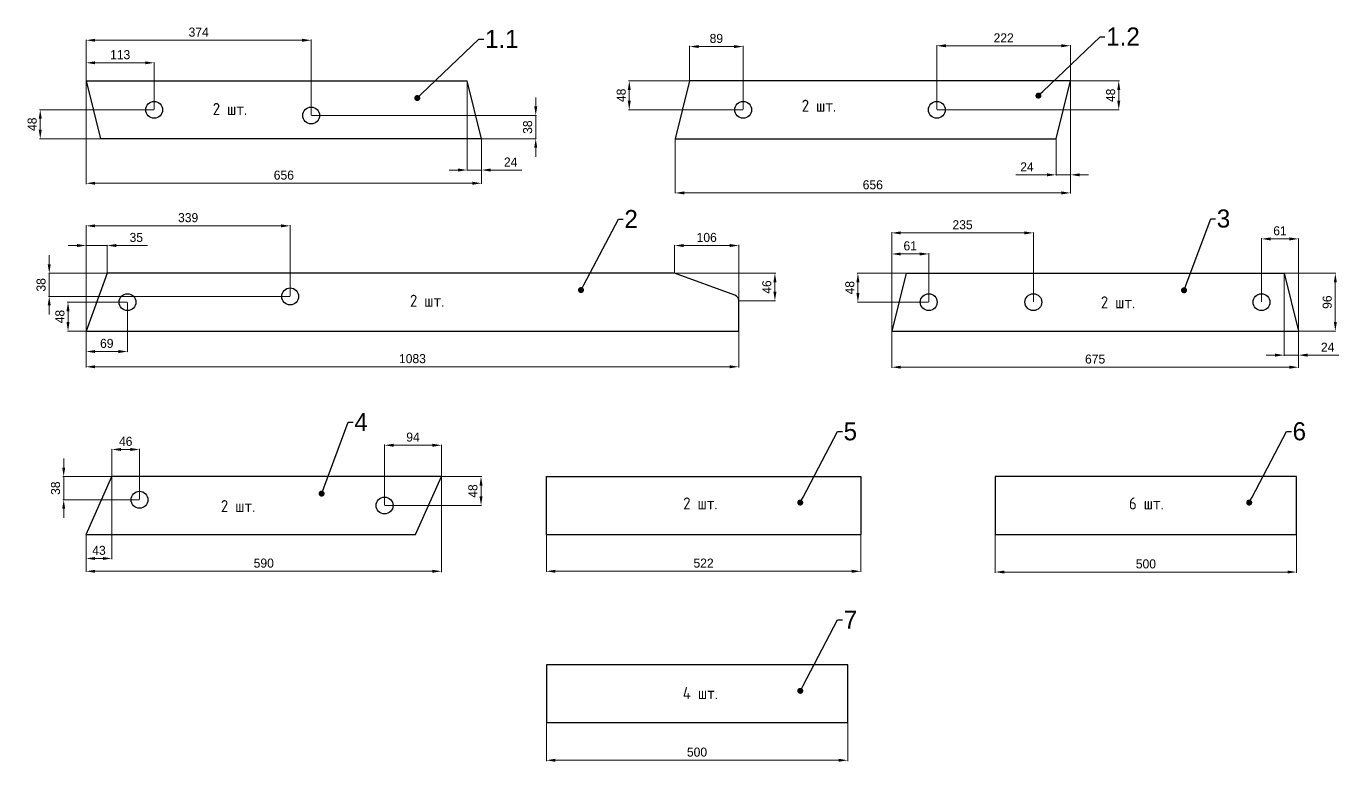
# Model space of a CAD drawing. Header units: millimetres. Extents: x 1392 to 6983, y -1265 to 1244.
# Drawn here: x 1432 to 3610, y -1265 to -43 of the extents above; entities that cross this region are included whole.
import ezdxf
from ezdxf import colors
from ezdxf.entities.mleader import LeaderData, LeaderLine
from ezdxf.math import Vec2, Vec3

# ---------------------------------------------------------------- set-up
doc = ezdxf.new("R2010")
doc.units = ezdxf.units.MM
doc.linetypes.add('Ñêðûòàÿ1', pattern=[1.190625, 0.79375, -0.396875])
doc.layers.add('annotate', color=7, linetype='Continuous')
doc.layers.add('Размер', color=7, linetype='Continuous')
doc.styles.get("Standard").update_dxf_attribs({"font": 'FreeMono.ttf'})
doc.dimstyles.new('ISO-25', dxfattribs={"dimtxt": 2.5, "dimasz": 2.5, "dimexe": 1.25, "dimexo": 0.625, "dimtad": 1, "dimtxsty": 'Standard', "dimcen": 2.5, "dimadec": 0, "dimazin": 0, "dimtfac": 1, "dimtmove": 0, "dimatfit": 3, "dimfxl": 1, "dimarcsym": 0})

# ---------------------------------------------------------------- blocks, each defined once
blk = doc.blocks.new('*D27')
at = {"layer": 'Defpoints', "color": 0}
for p in [(1531.4, -549.4), (2614.4, -549.4), (2614.4, -608.7)]:
    blk.add_point(p, dxfattribs=at)
at = {"layer": 'Размер', "color": 0, "linetype": 'Ñêðûòàÿ1', "lineweight": 5}
for p, q in [((1531.4, -550.1), (1531.4, -609.9)), ((2614.4, -550.1), (2614.4, -609.9))]:
    blk.add_line(p, q, dxfattribs=at)
at = {"layer": 'Размер', "color": 0, "lineweight": 5}
blk.add_line((1546.4, -608.7), (2599.4, -608.7), dxfattribs=at)
at = {"layer": 'Размер', "color": 0}
for points in [[(1546.4, -606.2), (1546.4, -611.2), (1531.4, -608.7)], [(2599.4, -611.2), (2599.4, -606.2), (2614.4, -608.7)]]:
    blk.add_solid(points, dxfattribs=at)
at = {"layer": 'Размер', "color": 0, "insert": (2072.9, -595.3), "char_height": 15, "attachment_point": 5}
blk.add_mtext('1083', dxfattribs=at)
blk = doc.blocks.new('*D28')
at = {"layer": 'Defpoints', "color": 0}
for p in [(1566.3, -407.4), (1566.3, -453.4), (1531.4, -549.4)]:
    blk.add_point(p, dxfattribs=at)
at = {"layer": 'Размер', "color": 0, "lineweight": 5}
for p, q in [((1516.4, -407.4), (1501.4, -407.4)), ((1531.4, -407.4), (1566.3, -407.4)), ((1581.3, -407.4), (1633.1, -407.4))]:
    blk.add_line(p, q, dxfattribs=at)
at = {"layer": 'Размер', "color": 0, "linetype": 'Ñêðûòàÿ1', "lineweight": 5}
for p, q in [((1531.4, -548.8), (1531.4, -406.2)), ((1566.3, -452.8), (1566.3, -406.2))]:
    blk.add_line(p, q, dxfattribs=at)
at = {"layer": 'Размер', "color": 0}
for points in [[(1516.4, -409.9), (1516.4, -404.9), (1531.4, -407.4)], [(1581.3, -404.9), (1581.3, -409.9), (1566.3, -407.4)]]:
    blk.add_solid(points, dxfattribs=at)
at = {"layer": 'Размер', "color": 0, "insert": (1614.7, -394), "char_height": 15, "attachment_point": 5}
blk.add_mtext('35', dxfattribs=at)
blk = doc.blocks.new('*D29')
at = {"layer": 'Defpoints', "color": 0}
for p in [(1600, -501.4), (1531.4, -549.4), (1600, -583.4)]:
    blk.add_point(p, dxfattribs=at)
at = {"layer": 'Размер', "color": 0, "linetype": 'Ñêðûòàÿ1', "lineweight": 5}
for p, q in [((1600, -502.1), (1600, -584.7)), ((1531.4, -550.1), (1531.4, -584.7))]:
    blk.add_line(p, q, dxfattribs=at)
at = {"layer": 'Размер', "color": 0, "lineweight": 5}
blk.add_line((1546.4, -583.4), (1585, -583.4), dxfattribs=at)
at = {"layer": 'Размер', "color": 0}
for points in [[(1546.4, -580.9), (1546.4, -585.9), (1531.4, -583.4)], [(1585, -585.9), (1585, -580.9), (1600, -583.4)]]:
    blk.add_solid(points, dxfattribs=at)
at = {"layer": 'Размер', "color": 0, "insert": (1565.7, -570), "char_height": 15, "attachment_point": 5}
blk.add_mtext('69', dxfattribs=at)
blk = doc.blocks.new('*D30')
at = {"layer": 'Defpoints', "color": 0}
for p in [(1600, -501.4), (1501.4, -549.4), (1531.4, -549.4)]:
    blk.add_point(p, dxfattribs=at)
at = {"layer": 'Размер', "color": 0, "linetype": 'Ñêðûòàÿ1', "lineweight": 5}
for p, q in [((1599.3, -501.4), (1500.2, -501.4)), ((1530.8, -549.4), (1500.2, -549.4))]:
    blk.add_line(p, q, dxfattribs=at)
at = {"layer": 'Размер', "color": 0, "lineweight": 5}
blk.add_line((1501.4, -516.4), (1501.4, -534.4), dxfattribs=at)
at = {"layer": 'Размер', "color": 0}
for points in [[(1503.9, -516.4), (1498.9, -516.4), (1501.4, -501.4)], [(1498.9, -534.4), (1503.9, -534.4), (1501.4, -549.4)]]:
    blk.add_solid(points, dxfattribs=at)
at = {"layer": 'Размер', "color": 0, "insert": (1488, -525.4), "char_height": 15, "attachment_point": 5, "rotation": 90}
blk.add_mtext('48', dxfattribs=at)
blk = doc.blocks.new('*D31')
at = {"layer": 'Defpoints', "color": 0}
for p in [(1531.4, -374.7), (1870, -491.9), (1531.4, -549.4)]:
    blk.add_point(p, dxfattribs=at)
at = {"layer": 'Размер', "color": 0, "linetype": 'Ñêðûòàÿ1', "lineweight": 5}
for p, q in [((1531.4, -548.8), (1531.4, -373.4)), ((1870, -491.3), (1870, -373.4))]:
    blk.add_line(p, q, dxfattribs=at)
at = {"layer": 'Размер', "color": 0, "lineweight": 5}
blk.add_line((1855, -374.7), (1546.4, -374.7), dxfattribs=at)
at = {"layer": 'Размер', "color": 0}
for points in [[(1546.4, -372.2), (1546.4, -377.2), (1531.4, -374.7)], [(1855, -377.2), (1855, -372.2), (1870, -374.7)]]:
    blk.add_solid(points, dxfattribs=at)
at = {"layer": 'Размер', "color": 0, "insert": (1700.7, -361.2), "char_height": 15, "attachment_point": 5}
blk.add_mtext('339', dxfattribs=at)
blk = doc.blocks.new('*D32')
at = {"layer": 'Defpoints', "color": 0}
for p in [(1470.2, -453.4), (1566.3, -453.4), (1870, -491.9)]:
    blk.add_point(p, dxfattribs=at)
at = {"layer": 'Размер', "color": 0, "lineweight": 5}
for p, q in [((1470.2, -438.4), (1470.2, -423.4)), ((1470.2, -491.9), (1470.2, -453.4)), ((1470.2, -506.9), (1470.2, -521.9))]:
    blk.add_line(p, q, dxfattribs=at)
at = {"layer": 'Размер', "color": 0, "linetype": 'Ñêðûòàÿ1', "lineweight": 5}
for p, q in [((1565.7, -453.4), (1468.9, -453.4)), ((1869.4, -491.9), (1468.9, -491.9))]:
    blk.add_line(p, q, dxfattribs=at)
at = {"layer": 'Размер', "color": 0}
for points in [[(1467.7, -438.4), (1472.7, -438.4), (1470.2, -453.4)], [(1472.7, -506.9), (1467.7, -506.9), (1470.2, -491.9)]]:
    blk.add_solid(points, dxfattribs=at)
at = {"layer": 'Размер', "color": 0, "insert": (1456.7, -472.7), "char_height": 15, "attachment_point": 5, "rotation": 90}
blk.add_mtext('38', dxfattribs=at)
blk = doc.blocks.new('*D33')
at = {"layer": 'Defpoints', "color": 0}
for p in [(2508, -407.4), (2508, -453.4), (2614.4, -549.4)]:
    blk.add_point(p, dxfattribs=at)
at = {"layer": 'Размер', "color": 0, "linetype": 'Ñêðûòàÿ1', "lineweight": 5}
for p, q in [((2508, -452.8), (2508, -406.2)), ((2614.4, -548.8), (2614.4, -406.2))]:
    blk.add_line(p, q, dxfattribs=at)
at = {"layer": 'Размер', "color": 0, "lineweight": 5}
blk.add_line((2599.4, -407.4), (2523, -407.4), dxfattribs=at)
at = {"layer": 'Размер', "color": 0}
for points in [[(2523, -404.9), (2523, -409.9), (2508, -407.4)], [(2599.4, -409.9), (2599.4, -404.9), (2614.4, -407.4)]]:
    blk.add_solid(points, dxfattribs=at)
at = {"layer": 'Размер', "color": 0, "insert": (2561.2, -394), "char_height": 15, "attachment_point": 5}
blk.add_mtext('106', dxfattribs=at)
blk = doc.blocks.new('*D34')
at = {"layer": 'Defpoints', "color": 0}
for p in [(2508, -453.4), (2614.4, -499.2), (2674.4, -499.2)]:
    blk.add_point(p, dxfattribs=at)
at = {"layer": 'Размер', "color": 0, "linetype": 'Ñêðûòàÿ1', "lineweight": 5}
for p, q in [((2508.6, -453.4), (2675.7, -453.4)), ((2615, -499.2), (2675.7, -499.2))]:
    blk.add_line(p, q, dxfattribs=at)
at = {"layer": 'Размер', "color": 0, "lineweight": 5}
blk.add_line((2674.4, -468.4), (2674.4, -484.2), dxfattribs=at)
at = {"layer": 'Размер', "color": 0}
for points in [[(2676.9, -468.4), (2671.9, -468.4), (2674.4, -453.4)], [(2671.9, -484.2), (2676.9, -484.2), (2674.4, -499.2)]]:
    blk.add_solid(points, dxfattribs=at)
at = {"layer": 'Размер', "color": 0, "insert": (2661, -476.3), "char_height": 15, "attachment_point": 5, "rotation": 90}
blk.add_mtext('46', dxfattribs=at)
blk = doc.blocks.new('_Dot')
at = {"color": 0, "linetype": 'ByBlock', "lineweight": -2}
blk.add_line((-0.5, 0), (-1, 0), dxfattribs=at)
at = {"color": 0, "linetype": 'ByBlock', "const_width": 0.5}
blk.add_lwpolyline([(-0.25, 0, 1), (0.25, 0, 1)], format="xyb", close=True, dxfattribs=at)
blk = doc.blocks.new('*D35')
at = {"layer": 'Defpoints', "color": 0}
for p in [(2868.2, -549.4), (3543.2, -549.4), (3543.2, -609.4)]:
    blk.add_point(p, dxfattribs=at)
at = {"layer": 'Размер', "color": 0, "linetype": 'Ñêðûòàÿ1', "lineweight": 5}
for p, q in [((2868.2, -550.1), (2868.2, -610.7)), ((3543.2, -550.1), (3543.2, -610.7))]:
    blk.add_line(p, q, dxfattribs=at)
at = {"layer": 'Размер', "color": 0, "lineweight": 5}
blk.add_line((2883.2, -609.4), (3528.2, -609.4), dxfattribs=at)
at = {"layer": 'Размер', "color": 0}
for points in [[(2883.2, -606.9), (2883.2, -611.9), (2868.2, -609.4)], [(3528.2, -611.9), (3528.2, -606.9), (3543.2, -609.4)]]:
    blk.add_solid(points, dxfattribs=at)
at = {"layer": 'Размер', "color": 0, "insert": (3205.7, -596), "char_height": 15, "attachment_point": 5}
blk.add_mtext('675', dxfattribs=at)
blk = doc.blocks.new('*D36')
at = {"layer": 'Defpoints', "color": 0}
for p in [(3519.3, -453.4), (3604.3, -453.4), (3543.2, -549.4)]:
    blk.add_point(p, dxfattribs=at)
at = {"layer": 'Размер', "color": 0, "linetype": 'Ñêðûòàÿ1', "lineweight": 5}
for p, q in [((3519.9, -453.4), (3605.6, -453.4)), ((3543.9, -549.4), (3605.6, -549.4))]:
    blk.add_line(p, q, dxfattribs=at)
at = {"layer": 'Размер', "color": 0, "lineweight": 5}
blk.add_line((3604.3, -534.4), (3604.3, -468.4), dxfattribs=at)
at = {"layer": 'Размер', "color": 0}
for points in [[(3606.8, -468.4), (3601.8, -468.4), (3604.3, -453.4)], [(3601.8, -534.4), (3606.8, -534.4), (3604.3, -549.4)]]:
    blk.add_solid(points, dxfattribs=at)
at = {"layer": 'Размер', "color": 0, "insert": (3590.9, -501.4), "char_height": 15, "attachment_point": 5, "rotation": 90}
blk.add_mtext('96', dxfattribs=at)
blk = doc.blocks.new('*D37')
at = {"layer": 'Defpoints', "color": 0}
for p in [(3519.3, -453.4), (3543.2, -549.4), (3543.2, -589.4)]:
    blk.add_point(p, dxfattribs=at)
at = {"layer": 'Размер', "color": 0, "linetype": 'Ñêðûòàÿ1', "lineweight": 5}
for p, q in [((3519.3, -454.1), (3519.3, -590.7)), ((3543.2, -550.1), (3543.2, -590.7))]:
    blk.add_line(p, q, dxfattribs=at)
at = {"layer": 'Размер', "color": 0, "lineweight": 5}
for p, q in [((3504.3, -589.4), (3489.3, -589.4)), ((3519.3, -589.4), (3543.2, -589.4)), ((3558.2, -589.4), (3610, -589.4))]:
    blk.add_line(p, q, dxfattribs=at)
at = {"layer": 'Размер', "color": 0}
for points in [[(3504.3, -591.9), (3504.3, -586.9), (3519.3, -589.4)], [(3558.2, -586.9), (3558.2, -591.9), (3543.2, -589.4)]]:
    blk.add_solid(points, dxfattribs=at)
at = {"layer": 'Размер', "color": 0, "insert": (3591.6, -576.2), "char_height": 15, "attachment_point": 5}
blk.add_mtext('24', dxfattribs=at)
blk = doc.blocks.new('*D38')
at = {"layer": 'Defpoints', "color": 0}
for p in [(3481.8, -396.4), (3481.8, -501.4), (3543.2, -549.4)]:
    blk.add_point(p, dxfattribs=at)
at = {"layer": 'Размер', "color": 0, "linetype": 'Ñêðûòàÿ1', "lineweight": 5}
for p, q in [((3481.8, -500.8), (3481.8, -395.2)), ((3543.2, -548.8), (3543.2, -395.2))]:
    blk.add_line(p, q, dxfattribs=at)
at = {"layer": 'Размер', "color": 0, "lineweight": 5}
blk.add_line((3528.2, -396.4), (3496.8, -396.4), dxfattribs=at)
at = {"layer": 'Размер', "color": 0}
for points in [[(3496.8, -393.9), (3496.8, -398.9), (3481.8, -396.4)], [(3528.2, -398.9), (3528.2, -393.9), (3543.2, -396.4)]]:
    blk.add_solid(points, dxfattribs=at)
at = {"layer": 'Размер', "color": 0, "insert": (3512.5, -383), "char_height": 15, "attachment_point": 5}
blk.add_mtext('61', dxfattribs=at)
blk = doc.blocks.new('*D39')
at = {"layer": 'Defpoints', "color": 0}
for p in [(2929.6, -421.4), (2929.6, -501.4), (2868.2, -549.4)]:
    blk.add_point(p, dxfattribs=at)
at = {"layer": 'Размер', "color": 0, "linetype": 'Ñêðûòàÿ1', "lineweight": 5}
for p, q in [((2868.2, -548.8), (2868.2, -420.2)), ((2929.6, -500.8), (2929.6, -420.2))]:
    blk.add_line(p, q, dxfattribs=at)
at = {"layer": 'Размер', "color": 0, "lineweight": 5}
blk.add_line((2883.2, -421.4), (2914.6, -421.4), dxfattribs=at)
at = {"layer": 'Размер', "color": 0}
for points in [[(2883.2, -418.9), (2883.2, -423.9), (2868.2, -421.4)], [(2914.6, -423.9), (2914.6, -418.9), (2929.6, -421.4)]]:
    blk.add_solid(points, dxfattribs=at)
at = {"layer": 'Размер', "color": 0, "insert": (2898.9, -408), "char_height": 15, "attachment_point": 5}
blk.add_mtext('61', dxfattribs=at)
blk = doc.blocks.new('*D40')
at = {"layer": 'Defpoints', "color": 0}
for p in [(3103.2, -386.4), (3103.2, -501.4), (2868.2, -549.4)]:
    blk.add_point(p, dxfattribs=at)
at = {"layer": 'Размер', "color": 0, "linetype": 'Ñêðûòàÿ1', "lineweight": 5}
for p, q in [((2868.2, -548.8), (2868.2, -385.2)), ((3103.2, -500.8), (3103.2, -385.2))]:
    blk.add_line(p, q, dxfattribs=at)
at = {"layer": 'Размер', "color": 0, "lineweight": 5}
blk.add_line((2883.2, -386.4), (3088.2, -386.4), dxfattribs=at)
at = {"layer": 'Размер', "color": 0}
for points in [[(2883.2, -383.9), (2883.2, -388.9), (2868.2, -386.4)], [(3088.2, -388.9), (3088.2, -383.9), (3103.2, -386.4)]]:
    blk.add_solid(points, dxfattribs=at)
at = {"layer": 'Размер', "color": 0, "insert": (2985.7, -373), "char_height": 15, "attachment_point": 5}
blk.add_mtext('235', dxfattribs=at)
blk = doc.blocks.new('*D41')
at = {"layer": 'Defpoints', "color": 0}
for p in [(2812.1, -453.4), (2892.1, -453.4), (2929.6, -501.4)]:
    blk.add_point(p, dxfattribs=at)
at = {"layer": 'Размер', "color": 0, "linetype": 'Ñêðûòàÿ1', "lineweight": 5}
for p, q in [((2891.5, -453.4), (2810.9, -453.4)), ((2929, -501.4), (2810.9, -501.4))]:
    blk.add_line(p, q, dxfattribs=at)
at = {"layer": 'Размер', "color": 0, "lineweight": 5}
blk.add_line((2812.1, -486.4), (2812.1, -468.4), dxfattribs=at)
at = {"layer": 'Размер', "color": 0}
for points in [[(2814.6, -468.4), (2809.6, -468.4), (2812.1, -453.4)], [(2809.6, -486.4), (2814.6, -486.4), (2812.1, -501.4)]]:
    blk.add_solid(points, dxfattribs=at)
at = {"layer": 'Размер', "color": 0, "insert": (2798.7, -477.4), "char_height": 15, "attachment_point": 5, "rotation": 90}
blk.add_mtext('48', dxfattribs=at)
blk = doc.blocks.new('*D42')
at = {"layer": 'Defpoints', "color": 0}
for p in [(1531.4, -134), (2187.5, -230), (1531.4, -304)]:
    blk.add_point(p, dxfattribs=at)
at = {"layer": 'Размер', "color": 0, "linetype": 'Ñêðûòàÿ1', "lineweight": 5}
for p, q in [((1531.4, -134.6), (1531.4, -305.3)), ((2187.5, -230.6), (2187.5, -305.3))]:
    blk.add_line(p, q, dxfattribs=at)
at = {"layer": 'Размер', "color": 0, "lineweight": 5}
blk.add_line((2172.5, -304), (1546.4, -304), dxfattribs=at)
at = {"layer": 'Размер', "color": 0}
for points in [[(1546.4, -301.5), (1546.4, -306.5), (1531.4, -304)], [(2172.5, -306.5), (2172.5, -301.5), (2187.5, -304)]]:
    blk.add_solid(points, dxfattribs=at)
at = {"layer": 'Размер', "color": 0, "insert": (1859.5, -290.6), "char_height": 15, "attachment_point": 5}
blk.add_mtext('656', dxfattribs=at)
blk = doc.blocks.new('*D43')
at = {"layer": 'Defpoints', "color": 0}
for p in [(2163.6, -134), (2187.5, -230), (2187.5, -282)]:
    blk.add_point(p, dxfattribs=at)
at = {"layer": 'Размер', "color": 0, "linetype": 'Ñêðûòàÿ1', "lineweight": 5}
for p, q in [((2163.6, -134.6), (2163.6, -283.2)), ((2187.5, -230.6), (2187.5, -283.2))]:
    blk.add_line(p, q, dxfattribs=at)
at = {"layer": 'Размер', "color": 0, "lineweight": 5}
for p, q in [((2148.6, -282), (2133.6, -282)), ((2163.6, -282), (2187.5, -282)), ((2202.5, -282), (2254.3, -282))]:
    blk.add_line(p, q, dxfattribs=at)
at = {"layer": 'Размер', "color": 0}
for points in [[(2148.6, -284.5), (2148.6, -279.5), (2163.6, -282)], [(2202.5, -279.5), (2202.5, -284.5), (2187.5, -282)]]:
    blk.add_solid(points, dxfattribs=at)
at = {"layer": 'Размер', "color": 0, "insert": (2235.9, -268.8), "char_height": 15, "attachment_point": 5}
blk.add_mtext('24', dxfattribs=at)
blk = doc.blocks.new('*D44')
at = {"layer": 'Defpoints', "color": 0}
for p in [(1531.4, -104), (1531.4, -134), (1644.4, -182)]:
    blk.add_point(p, dxfattribs=at)
at = {"layer": 'Размер', "color": 0, "linetype": 'Ñêðûòàÿ1', "lineweight": 5}
for p, q in [((1531.4, -133.4), (1531.4, -102.8)), ((1644.4, -181.4), (1644.4, -102.8))]:
    blk.add_line(p, q, dxfattribs=at)
at = {"layer": 'Размер', "color": 0, "lineweight": 5}
blk.add_line((1629.4, -104), (1546.4, -104), dxfattribs=at)
at = {"layer": 'Размер', "color": 0}
for points in [[(1546.4, -101.5), (1546.4, -106.5), (1531.4, -104)], [(1629.4, -106.5), (1629.4, -101.5), (1644.4, -104)]]:
    blk.add_solid(points, dxfattribs=at)
at = {"layer": 'Размер', "color": 0, "insert": (1587.9, -90.6), "char_height": 15, "attachment_point": 5}
blk.add_mtext('113', dxfattribs=at)
blk = doc.blocks.new('*D45')
at = {"layer": 'Defpoints', "color": 0}
for p in [(1904.9, -66.5), (1531.4, -134), (1904.9, -191.5)]:
    blk.add_point(p, dxfattribs=at)
at = {"layer": 'Размер', "color": 0, "linetype": 'Ñêðûòàÿ1', "lineweight": 5}
for p, q in [((1531.4, -133.4), (1531.4, -65.3)), ((1904.9, -190.9), (1904.9, -65.3))]:
    blk.add_line(p, q, dxfattribs=at)
at = {"layer": 'Размер', "color": 0, "lineweight": 5}
blk.add_line((1546.4, -66.5), (1889.9, -66.5), dxfattribs=at)
at = {"layer": 'Размер', "color": 0}
for points in [[(1546.4, -64), (1546.4, -69), (1531.4, -66.5)], [(1889.9, -69), (1889.9, -64), (1904.9, -66.5)]]:
    blk.add_solid(points, dxfattribs=at)
at = {"layer": 'Размер', "color": 0, "insert": (1718.2, -53.1), "char_height": 15, "attachment_point": 5}
blk.add_mtext('374', dxfattribs=at)
blk = doc.blocks.new('*D46')
at = {"layer": 'Defpoints', "color": 0}
for p in [(1904.9, -191.5), (2187.5, -230), (2277.5, -230)]:
    blk.add_point(p, dxfattribs=at)
at = {"layer": 'Размер', "color": 0, "lineweight": 5}
for p, q in [((2277.5, -176.5), (2277.5, -161.5)), ((2277.5, -191.5), (2277.5, -230)), ((2277.5, -245), (2277.5, -260))]:
    blk.add_line(p, q, dxfattribs=at)
at = {"layer": 'Размер', "color": 0, "linetype": 'Ñêðûòàÿ1', "lineweight": 5}
for p, q in [((1905.6, -191.5), (2278.8, -191.5)), ((2188.2, -230), (2278.8, -230))]:
    blk.add_line(p, q, dxfattribs=at)
at = {"layer": 'Размер', "color": 0}
for points in [[(2275, -176.5), (2280, -176.5), (2277.5, -191.5)], [(2280, -245), (2275, -245), (2277.5, -230)]]:
    blk.add_solid(points, dxfattribs=at)
at = {"layer": 'Размер', "color": 0, "insert": (2264.1, -210.8), "char_height": 15, "attachment_point": 5, "rotation": 90}
blk.add_mtext('38', dxfattribs=at)
blk = doc.blocks.new('*D47')
at = {"layer": 'Defpoints', "color": 0}
for p in [(1644.4, -182), (1455.3, -230), (1555.3, -230)]:
    blk.add_point(p, dxfattribs=at)
at = {"layer": 'Размер', "color": 0, "linetype": 'Ñêðûòàÿ1', "lineweight": 5}
for p, q in [((1643.8, -182), (1454.1, -182)), ((1554.7, -230), (1454.1, -230))]:
    blk.add_line(p, q, dxfattribs=at)
at = {"layer": 'Размер', "color": 0, "lineweight": 5}
blk.add_line((1455.3, -197), (1455.3, -215), dxfattribs=at)
at = {"layer": 'Размер', "color": 0}
for points in [[(1457.8, -197), (1452.8, -197), (1455.3, -182)], [(1452.8, -215), (1457.8, -215), (1455.3, -230)]]:
    blk.add_solid(points, dxfattribs=at)
at = {"layer": 'Размер', "color": 0, "insert": (1441.9, -206), "char_height": 15, "attachment_point": 5, "rotation": 90}
blk.add_mtext('48', dxfattribs=at)
blk = doc.blocks.new('*D52')
at = {"layer": 'Defpoints', "color": 0}
for p in [(2120.9, -791), (1531.4, -887), (2120.9, -948.3)]:
    blk.add_point(p, dxfattribs=at)
at = {"layer": 'Размер', "color": 0, "linetype": 'Ñêðûòàÿ1', "lineweight": 5}
for p, q in [((2120.9, -791.6), (2120.9, -949.5)), ((1531.4, -887.6), (1531.4, -949.5))]:
    blk.add_line(p, q, dxfattribs=at)
at = {"layer": 'Размер', "color": 0, "lineweight": 5}
blk.add_line((1546.4, -948.3), (2105.9, -948.3), dxfattribs=at)
at = {"layer": 'Размер', "color": 0}
for points in [[(1546.4, -945.8), (1546.4, -950.8), (1531.4, -948.3)], [(2105.9, -950.8), (2105.9, -945.8), (2120.9, -948.3)]]:
    blk.add_solid(points, dxfattribs=at)
at = {"layer": 'Размер', "color": 0, "insert": (1826.2, -934.8), "char_height": 15, "attachment_point": 5}
blk.add_mtext('590', dxfattribs=at)
blk = doc.blocks.new('*D53')
at = {"layer": 'Defpoints', "color": 0}
for p in [(1494.2, -791), (1574.2, -791), (1620, -829.5)]:
    blk.add_point(p, dxfattribs=at)
at = {"layer": 'Размер', "color": 0, "lineweight": 5}
for p, q in [((1494.2, -776), (1494.2, -761)), ((1494.2, -829.5), (1494.2, -791)), ((1494.2, -844.5), (1494.2, -859.5))]:
    blk.add_line(p, q, dxfattribs=at)
at = {"layer": 'Размер', "color": 0, "linetype": 'Ñêðûòàÿ1', "lineweight": 5}
for p, q in [((1573.5, -791), (1492.9, -791)), ((1619.4, -829.5), (1492.9, -829.5))]:
    blk.add_line(p, q, dxfattribs=at)
at = {"layer": 'Размер', "color": 0}
for points in [[(1491.7, -776), (1496.7, -776), (1494.2, -791)], [(1496.7, -844.5), (1491.7, -844.5), (1494.2, -829.5)]]:
    blk.add_solid(points, dxfattribs=at)
at = {"layer": 'Размер', "color": 0, "insert": (1480.7, -810.3), "char_height": 15, "attachment_point": 5, "rotation": 90}
blk.add_mtext('38', dxfattribs=at)
blk = doc.blocks.new('*D54')
at = {"layer": 'Defpoints', "color": 0}
for p in [(1574.2, -746), (1574.2, -791), (1620, -829.5)]:
    blk.add_point(p, dxfattribs=at)
at = {"layer": 'Размер', "color": 0, "linetype": 'Ñêðûòàÿ1', "lineweight": 5}
for p, q in [((1574.2, -790.4), (1574.2, -744.8)), ((1620, -828.9), (1620, -744.8))]:
    blk.add_line(p, q, dxfattribs=at)
at = {"layer": 'Размер', "color": 0, "lineweight": 5}
blk.add_line((1605, -746), (1589.2, -746), dxfattribs=at)
at = {"layer": 'Размер', "color": 0}
for points in [[(1589.2, -743.5), (1589.2, -748.5), (1574.2, -746)], [(1605, -748.5), (1605, -743.5), (1620, -746)]]:
    blk.add_solid(points, dxfattribs=at)
at = {"layer": 'Размер', "color": 0, "insert": (1597.1, -732.6), "char_height": 15, "attachment_point": 5}
blk.add_mtext('46', dxfattribs=at)
blk = doc.blocks.new('*D55')
at = {"layer": 'Defpoints', "color": 0}
for p in [(1574.2, -791), (1531.4, -887), (1531.4, -927)]:
    blk.add_point(p, dxfattribs=at)
at = {"layer": 'Размер', "color": 0, "linetype": 'Ñêðûòàÿ1', "lineweight": 5}
for p, q in [((1574.2, -791.6), (1574.2, -928.3)), ((1531.4, -887.6), (1531.4, -928.3))]:
    blk.add_line(p, q, dxfattribs=at)
at = {"layer": 'Размер', "color": 0, "lineweight": 5}
blk.add_line((1559.2, -927), (1546.4, -927), dxfattribs=at)
at = {"layer": 'Размер', "color": 0}
for points in [[(1546.4, -924.5), (1546.4, -929.5), (1531.4, -927)], [(1559.2, -929.5), (1559.2, -924.5), (1574.2, -927)]]:
    blk.add_solid(points, dxfattribs=at)
at = {"layer": 'Размер', "color": 0, "insert": (1552.8, -913.6), "char_height": 15, "attachment_point": 5}
blk.add_mtext('43', dxfattribs=at)
blk = doc.blocks.new('*D56')
at = {"layer": 'Defpoints', "color": 0}
for p in [(2026.7, -739), (2120.9, -791), (2026.7, -839)]:
    blk.add_point(p, dxfattribs=at)
at = {"layer": 'Размер', "color": 0, "linetype": 'Ñêðûòàÿ1', "lineweight": 5}
for p, q in [((2026.7, -838.4), (2026.7, -737.8)), ((2120.9, -790.4), (2120.9, -737.8))]:
    blk.add_line(p, q, dxfattribs=at)
at = {"layer": 'Размер', "color": 0, "lineweight": 5}
blk.add_line((2105.9, -739), (2041.7, -739), dxfattribs=at)
at = {"layer": 'Размер', "color": 0}
for points in [[(2041.7, -736.5), (2041.7, -741.5), (2026.7, -739)], [(2105.9, -741.5), (2105.9, -736.5), (2120.9, -739)]]:
    blk.add_solid(points, dxfattribs=at)
at = {"layer": 'Размер', "color": 0, "insert": (2073.8, -725.6), "char_height": 15, "attachment_point": 5}
blk.add_mtext('94', dxfattribs=at)
blk = doc.blocks.new('*D57')
at = {"layer": 'Defpoints', "color": 0}
for p in [(2120.9, -791), (2026.7, -839), (2186.7, -839)]:
    blk.add_point(p, dxfattribs=at)
at = {"layer": 'Размер', "color": 0, "linetype": 'Ñêðûòàÿ1', "lineweight": 5}
for p, q in [((2121.5, -791), (2187.9, -791)), ((2027.3, -839), (2187.9, -839))]:
    blk.add_line(p, q, dxfattribs=at)
at = {"layer": 'Размер', "color": 0, "lineweight": 5}
blk.add_line((2186.7, -806), (2186.7, -824), dxfattribs=at)
at = {"layer": 'Размер', "color": 0}
for points in [[(2189.2, -806), (2184.2, -806), (2186.7, -791)], [(2184.2, -824), (2189.2, -824), (2186.7, -839)]]:
    blk.add_solid(points, dxfattribs=at)
at = {"layer": 'Размер', "color": 0, "insert": (2173.3, -815), "char_height": 15, "attachment_point": 5, "rotation": 90}
blk.add_mtext('48', dxfattribs=at)
blk = doc.blocks.new('*D58')
at = {"layer": 'Defpoints', "color": 0}
for p in [(2295.1, -887), (2816.9, -887), (2816.9, -948.3)]:
    blk.add_point(p, dxfattribs=at)
at = {"layer": 'Размер', "color": 0, "linetype": 'Ñêðûòàÿ1', "lineweight": 5}
for p, q in [((2295.1, -887.6), (2295.1, -949.5)), ((2816.9, -887.6), (2816.9, -949.5))]:
    blk.add_line(p, q, dxfattribs=at)
at = {"layer": 'Размер', "color": 0, "lineweight": 5}
blk.add_line((2310.1, -948.3), (2801.9, -948.3), dxfattribs=at)
at = {"layer": 'Размер', "color": 0}
for points in [[(2310.1, -945.8), (2310.1, -950.8), (2295.1, -948.3)], [(2801.9, -950.8), (2801.9, -945.8), (2816.9, -948.3)]]:
    blk.add_solid(points, dxfattribs=at)
at = {"layer": 'Размер', "color": 0, "insert": (2556, -934.8), "char_height": 15, "attachment_point": 5}
blk.add_mtext('522', dxfattribs=at)
blk = doc.blocks.new('*D59')
at = {"layer": 'Defpoints', "color": 0}
for p in [(3164.9, -134), (2508.8, -230), (2508.8, -320)]:
    blk.add_point(p, dxfattribs=at)
at = {"layer": 'Размер', "color": 0, "linetype": 'Ñêðûòàÿ1', "lineweight": 5}
for p, q in [((3164.9, -134.6), (3164.9, -321.2)), ((2508.8, -230.6), (2508.8, -321.2))]:
    blk.add_line(p, q, dxfattribs=at)
at = {"layer": 'Размер', "color": 0, "lineweight": 5}
blk.add_line((3149.9, -320), (2523.8, -320), dxfattribs=at)
at = {"layer": 'Размер', "color": 0}
for points in [[(2523.8, -317.5), (2523.8, -322.5), (2508.8, -320)], [(3149.9, -322.5), (3149.9, -317.5), (3164.9, -320)]]:
    blk.add_solid(points, dxfattribs=at)
at = {"layer": 'Размер', "color": 0, "insert": (2836.8, -306.6), "char_height": 15, "attachment_point": 5}
blk.add_mtext('656', dxfattribs=at)
blk = doc.blocks.new('*D60')
at = {"layer": 'Defpoints', "color": 0}
for p in [(3164.9, -134), (3141, -230), (3141, -290)]:
    blk.add_point(p, dxfattribs=at)
at = {"layer": 'Размер', "color": 0, "linetype": 'Ñêðûòàÿ1', "lineweight": 5}
for p, q in [((3164.9, -134.6), (3164.9, -291.2)), ((3141, -230.6), (3141, -291.2))]:
    blk.add_line(p, q, dxfattribs=at)
at = {"layer": 'Размер', "color": 0, "lineweight": 5}
for p, q in [((3126, -290), (3074.2, -290)), ((3164.9, -290), (3141, -290)), ((3179.9, -290), (3194.9, -290))]:
    blk.add_line(p, q, dxfattribs=at)
at = {"layer": 'Размер', "color": 0}
for points in [[(3126, -292.5), (3126, -287.5), (3141, -290)], [(3179.9, -287.5), (3179.9, -292.5), (3164.9, -290)]]:
    blk.add_solid(points, dxfattribs=at)
at = {"layer": 'Размер', "color": 0, "insert": (3092.6, -276.8), "char_height": 15, "attachment_point": 5}
blk.add_mtext('24', dxfattribs=at)
blk = doc.blocks.new('*D61')
at = {"layer": 'Defpoints', "color": 0}
for p in [(2432.7, -134), (2532.7, -134), (2621.7, -182)]:
    blk.add_point(p, dxfattribs=at)
at = {"layer": 'Размер', "color": 0, "linetype": 'Ñêðûòàÿ1', "lineweight": 5}
for p, q in [((2532.1, -134), (2431.4, -134)), ((2621.1, -182), (2431.4, -182))]:
    blk.add_line(p, q, dxfattribs=at)
at = {"layer": 'Размер', "color": 0, "lineweight": 5}
blk.add_line((2432.7, -167), (2432.7, -149), dxfattribs=at)
at = {"layer": 'Размер', "color": 0}
for points in [[(2435.2, -149), (2430.2, -149), (2432.7, -134)], [(2430.2, -167), (2435.2, -167), (2432.7, -182)]]:
    blk.add_solid(points, dxfattribs=at)
at = {"layer": 'Размер', "color": 0, "insert": (2419.3, -158), "char_height": 15, "attachment_point": 5, "rotation": 90}
blk.add_mtext('48', dxfattribs=at)
blk = doc.blocks.new('*D62')
at = {"layer": 'Defpoints', "color": 0}
for p in [(2621.7, -77), (2532.7, -134), (2621.7, -182)]:
    blk.add_point(p, dxfattribs=at)
at = {"layer": 'Размер', "color": 0, "linetype": 'Ñêðûòàÿ1', "lineweight": 5}
for p, q in [((2532.7, -133.4), (2532.7, -75.7)), ((2621.7, -181.4), (2621.7, -75.7))]:
    blk.add_line(p, q, dxfattribs=at)
at = {"layer": 'Размер', "color": 0, "lineweight": 5}
blk.add_line((2547.7, -77), (2606.7, -77), dxfattribs=at)
at = {"layer": 'Размер', "color": 0}
for points in [[(2547.7, -74.5), (2547.7, -79.5), (2532.7, -77)], [(2606.7, -79.5), (2606.7, -74.5), (2621.7, -77)]]:
    blk.add_solid(points, dxfattribs=at)
at = {"layer": 'Размер', "color": 0, "insert": (2577.2, -63.6), "char_height": 15, "attachment_point": 5}
blk.add_mtext('89', dxfattribs=at)
blk = doc.blocks.new('*D63')
at = {"layer": 'Defpoints', "color": 0}
for p in [(3164.9, -75.7), (3164.9, -134), (2943, -182)]:
    blk.add_point(p, dxfattribs=at)
at = {"layer": 'Размер', "color": 0, "linetype": 'Ñêðûòàÿ1', "lineweight": 5}
for p, q in [((2943, -181.4), (2943, -74.5)), ((3164.9, -133.4), (3164.9, -74.5))]:
    blk.add_line(p, q, dxfattribs=at)
at = {"layer": 'Размер', "color": 0, "lineweight": 5}
blk.add_line((2958, -75.7), (3149.9, -75.7), dxfattribs=at)
at = {"layer": 'Размер', "color": 0}
for points in [[(2958, -73.2), (2958, -78.2), (2943, -75.7)], [(3149.9, -78.2), (3149.9, -73.2), (3164.9, -75.7)]]:
    blk.add_solid(points, dxfattribs=at)
at = {"layer": 'Размер', "color": 0, "insert": (3054, -62.5), "char_height": 15, "attachment_point": 5}
blk.add_mtext('222', dxfattribs=at)
blk = doc.blocks.new('*D64')
at = {"layer": 'Defpoints', "color": 0}
for p in [(3164.9, -134), (3244.9, -134), (2943, -182)]:
    blk.add_point(p, dxfattribs=at)
at = {"layer": 'Размер', "color": 0, "linetype": 'Ñêðûòàÿ1', "lineweight": 5}
for p, q in [((3165.5, -134), (3246.1, -134)), ((2943.7, -182), (3246.1, -182))]:
    blk.add_line(p, q, dxfattribs=at)
at = {"layer": 'Размер', "color": 0, "lineweight": 5}
blk.add_line((3244.9, -167), (3244.9, -149), dxfattribs=at)
at = {"layer": 'Размер', "color": 0}
for points in [[(3247.4, -149), (3242.4, -149), (3244.9, -134)], [(3242.4, -167), (3247.4, -167), (3244.9, -182)]]:
    blk.add_solid(points, dxfattribs=at)
at = {"layer": 'Размер', "color": 0, "insert": (3231.5, -158), "char_height": 15, "attachment_point": 5, "rotation": 90}
blk.add_mtext('48', dxfattribs=at)
blk = doc.blocks.new('*D73')
at = {"layer": 'Defpoints', "color": 0}
for p in [(3040, -791), (3540, -791), (3540, -949.5)]:
    blk.add_point(p, dxfattribs=at)
at = {"layer": 'Размер', "color": 0, "linetype": 'Ñêðûòàÿ1', "lineweight": 5}
for p, q in [((3040, -791.6), (3040, -950.8)), ((3540, -791.6), (3540, -950.8))]:
    blk.add_line(p, q, dxfattribs=at)
at = {"layer": 'Размер', "color": 0, "lineweight": 5}
blk.add_line((3055, -949.5), (3525, -949.5), dxfattribs=at)
at = {"layer": 'Размер', "color": 0}
for points in [[(3055, -947), (3055, -952), (3040, -949.5)], [(3525, -952), (3525, -947), (3540, -949.5)]]:
    blk.add_solid(points, dxfattribs=at)
at = {"layer": 'Размер', "color": 0, "insert": (3290, -936.1), "char_height": 15, "attachment_point": 5}
blk.add_mtext('500', dxfattribs=at)
blk = doc.blocks.new('*D76')
at = {"layer": 'Defpoints', "color": 0}
for p in [(2295.1, -1103.6), (2795.1, -1103.6), (2795.1, -1262.1)]:
    blk.add_point(p, dxfattribs=at)
at = {"layer": 'Размер', "color": 0, "linetype": 'Ñêðûòàÿ1', "lineweight": 5}
for p, q in [((2295.1, -1104.2), (2295.1, -1263.3)), ((2795.1, -1104.2), (2795.1, -1263.3))]:
    blk.add_line(p, q, dxfattribs=at)
at = {"layer": 'Размер', "color": 0, "lineweight": 5}
blk.add_line((2310.1, -1262.1), (2780.1, -1262.1), dxfattribs=at)
at = {"layer": 'Размер', "color": 0}
for points in [[(2310.1, -1259.6), (2310.1, -1264.6), (2295.1, -1262.1)], [(2780.1, -1264.6), (2780.1, -1259.6), (2795.1, -1262.1)]]:
    blk.add_solid(points, dxfattribs=at)
at = {"layer": 'Размер', "color": 0, "insert": (2545.1, -1248.6), "char_height": 15, "attachment_point": 5}
blk.add_mtext('500', dxfattribs=at)

msp = doc.modelspace()

# ---------------------------------------------------------------- linework, layer by layer
for p, q in [((1531.4, -134), (2163.6, -134)), ((1531.4, -134), (1555.3, -230)), ((2187.5, -230), (2163.6, -134)), ((3141, -230), (3164.9, -134)), ((2187.5, -230), (1555.3, -230)), ((2892.1, -453.4), (2868.2, -549.4)), ((2892.1, -453.4), (3519.3, -453.4)), ((3519.3, -453.4), (3543.2, -549.4)), ((2614.4, -549.4), (2614.4, -499.2)), ((2868.2, -549.4), (3543.2, -549.4)), ((1531.4, -887), (1574.2, -791)), ((2120.9, -791), (1574.2, -791)), ((2078.2, -887), (2120.9, -791)), ((2295.1, -887), (2295.1, -791)), ((2295.1, -791), (2816.9, -791)), ((2816.9, -791), (2816.9, -887)), ((3540, -791), (3040, -791)), ((3040, -791), (3040, -887)), ((3540, -887), (3540, -791)), ((1531.4, -887), (2078.2, -887)), ((3040, -887), (3540, -887)), ((2795.1, -1103.6), (2295.1, -1103.6)), ((2295.1, -1103.6), (2295.1, -1199.6)), ((2795.1, -1199.6), (2795.1, -1103.6)), ((2295.1, -1199.6), (2795.1, -1199.6))]:
    msp.add_line(p, q)
at = {"lineweight": 25}
for p, q in [((1566.3, -453.4), (1531.4, -549.4)), ((2508, -453.4), (1566.3, -453.4)), ((2607.8, -489.8), (2508, -453.4)), ((1531.4, -549.4), (2614.4, -549.4))]:
    msp.add_line(p, q, dxfattribs=at)
msp.add_lwpolyline([(3164.9, -134), (2532.7, -134), (2508.8, -230), (3141, -230)])
msp.add_arc((2604.4, -499.2), 10, 0, 70, dxfattribs=at)
at = {"layer": 'annotate'}
msp.add_line((2295.1, -887), (2816.9, -887), dxfattribs=at)
for centre in [(1644.4, -182), (2621.7, -182), (2943, -182), (1904.9, -191.5), (1870, -491.9), (1600, -501.4), (2929.6, -501.4), (3103.2, -501.4), (3481.8, -501.4), (1620, -829.5), (2026.7, -839)]:
    msp.add_circle(centre, 14, dxfattribs=at)

# ---------------------------------------------------------------- texts
at = {"char_height": 20, "width": 100, "attachment_point": 5}
for s, insert in [('\\Fisocp.shx|c204;2 шт.', (1770, -180.7)), ('\\Fisocp.shx|c204;2 шт.', (2747.4, -175.3)), ('\\Fisocp.shx|c204;2 шт.', (2097.3, -499.1)), ('\\Fisocp.shx|c204;2 шт.', (3243.7, -501.7)), ('\\Fisocp.shx|c204;2 шт.', (2550.7, -835.6)), ('\\Fisocp.shx|c204;6 шт.', (3290.7, -835.6)), ('\\Fisocp.shx|c204;2 шт.', (1783.6, -840)), ('\\Fisocp.shx|c204;4 шт.', (2550.7, -1150.6))]:
    msp.add_mtext(s, dxfattribs=dict(at, insert=insert))

# ---------------------------------------------------------------- dimensions: what is measured, and where the dimension line sits
at = {"layer": 'Размер'}
for base, p1, p2, picture, middle in [((1904.9427, -66.5301), (1531.4082, -134), (1904.9427, -191.5301), '*D45', (1718.1755, -53.0976)), ((2621.7, -77), (2532.7, -134), (2621.7, -182), '*D62', (2577.2, -63.6)), ((3164.9, -75.7), (2943, -182), (3164.9, -134), '*D63', (3054, -62.5)), ((1531.4, -104), (1644.4, -182), (1531.4, -134), '*D44', (1587.9, -90.6)), ((1531.4, -304), (2187.5, -230), (1531.4, -134), '*D42', (1859.5, -290.6)), ((2187.5, -282), (2163.6, -134), (2187.5, -230), '*D43', (2235.9, -268.8)), ((2508.8, -320), (3164.9, -134), (2508.8, -230), '*D59', (2836.8, -306.6)), ((3141, -290), (3164.9, -134), (3141, -230), '*D60', (3092.6, -276.8)), ((1531.4, -374.7), (1870, -491.9), (1531.4, -549.4), '*D31', (1700.7, -361.2)), ((3103.2, -386.4), (2868.2, -549.4), (3103.2, -501.4), '*D40', (2985.7, -373)), ((1566.3, -407.4), (1531.4, -549.4), (1566.3, -453.4), '*D28', (1614.7, -394)), ((2508, -407.4), (2614.4, -549.4), (2508, -453.4), '*D33', (2561.2, -394)), ((3481.8, -396.4), (3543.2, -549.4), (3481.8, -501.4), '*D38', (3512.5, -383)), ((2929.6, -421.4), (2868.2, -549.4), (2929.6, -501.4), '*D39', (2898.9, -408)), ((3543.2, -589.4), (3519.3, -453.4), (3543.2, -549.4), '*D37', (3591.6, -576.2)), ((1600, -583.4), (1531.4, -549.4), (1600, -501.4), '*D29', (1565.7, -570)), ((2614.4, -608.7), (1531.4, -549.4), (2614.4, -549.4), '*D27', (2072.9, -595.3)), ((3543.2, -609.4), (2868.2, -549.4), (3543.2, -549.4), '*D35', (3205.7, -596)), ((2026.7, -739), (2120.9, -791), (2026.7, -839), '*D56', (2073.8, -725.6)), ((1574.2, -746), (1620, -829.5), (1574.2, -791), '*D54', (1597.1, -732.6)), ((2120.9151, -948.2671), (1531.4082, -887.0171), (2120.9151, -791.0171), '*D52', (1826.1617, -934.8346)), ((1531.4, -927), (1574.2, -791), (1531.4, -887), '*D55', (1552.8, -913.6)), ((3540, -949.5), (3040, -791), (3540, -791), '*D73', (3290, -936.1)), ((2816.9, -948.3), (2295.1, -887), (2816.9, -887), '*D58', (2556, -934.8)), ((2795.1, -1262.1), (2295.1, -1103.6), (2795.1, -1103.6), '*D76', (2545.1, -1248.6))]:
    dim = msp.add_linear_dim(base=base, p1=p1, p2=p2, dimstyle='ISO-25', override={"dimtxt": 15, "dimasz": 15, "dimgap": 5, "dimdec": 0, "dimlwd": 5, "dimlwe": 5}, dxfattribs=at)
    dim.commit()
    dim.dimension.update_dxf_attribs({"geometry": picture, "text_midpoint": middle})
for base, p1, p2, picture, middle in [((2432.7, -134), (2621.7, -182), (2532.7, -134), '*D61', (2419.3, -158)), ((3244.9, -134), (2943, -182), (3164.9, -134), '*D64', (3231.5, -158)), ((2277.5336, -230), (1904.9427, -191.5301), (2187.5336, -230), '*D46', (2264.1011, -210.7651)), ((1455.3, -230), (1644.4, -182), (1555.3, -230), '*D47', (1441.9, -206)), ((1470.1582, -453.4383), (1870.027, -491.9082), (1566.3494, -453.4383), '*D32', (1456.7257, -472.6732)), ((2674.4, -499.2), (2508, -453.4), (2614.4, -499.2), '*D34', (2661, -476.3)), ((2812.1, -453.4), (2929.6, -501.4), (2892.1, -453.4), '*D41', (2798.7, -477.4)), ((3604.3, -453.4), (3543.2, -549.4), (3519.3, -453.4), '*D36', (3590.9, -501.4)), ((1501.4, -549.4), (1600, -501.4), (1531.4, -549.4), '*D30', (1488, -525.4)), ((1494.1502, -791.0171), (1619.9968, -829.487), (1574.1502, -791.0171), '*D53', (1480.7177, -810.252)), ((2186.7, -839), (2120.9, -791), (2026.7, -839), '*D57', (2173.3, -815))]:
    dim = msp.add_linear_dim(base=base, p1=p1, p2=p2, angle=90, dimstyle='ISO-25', override={"dimtxt": 15, "dimasz": 15, "dimgap": 5, "dimdec": 0, "dimlwd": 5, "dimlwe": 5}, dxfattribs=at)
    dim.commit()
    dim.dimension.update_dxf_attribs({"geometry": picture, "text_midpoint": middle})

# ---------------------------------------------------------------- leaders
ml = msp.add_multileader_mtext('Standard')
ml.set_content('1.1')
ml.set_leader_properties()
ml.set_arrow_properties(name='DOT')
ml.build(insert=Vec2(0, 0))
ml.multileader.update_dxf_attribs({"text_right_attachment_type": 6, "arrow_head_size": 10})
ctx = ml.context
ctx.base_point, ctx.char_height, ctx.arrow_head_size, ctx.plane_origin = Vec3(2191.3, -64.7), 30, 10, Vec3(490.9, -427.5)
ctx.right_attachment = 6
notes = []
notes.append((ctx, [(0, (1, 1, 0), (2183.3, -64.7), (1, 0), 8, [(0, [(2080.9, -162.5)], 0, [])])]))
ctx.mtext.insert = Vec3(2193.3, -49.3)
ml = msp.add_multileader_mtext('Standard')
ml.set_content('1.2')
ml.set_leader_properties()
ml.set_arrow_properties(name='DOT')
ml.build(insert=Vec2(0, 0))
ml.multileader.update_dxf_attribs({"text_right_attachment_type": 6, "arrow_head_size": 10})
ctx = ml.context
ctx.base_point, ctx.char_height, ctx.arrow_head_size, ctx.plane_origin = Vec3(3222.1, -60.7), 30, 10, Vec3(1521.7, -423.5)
ctx.right_attachment = 6
notes.append((ctx, [(0, (1, 1, 0), (3214.1, -60.7), (1, 0), 8, [(0, [(3111.7, -158.5)], 0, [])])]))
ctx.mtext.insert = Vec3(3224.1, -45.3)
ml = msp.add_multileader_mtext('Standard')
ml.set_content('2')
ml.set_leader_properties()
ml.set_arrow_properties(name='DOT')
ml.build(insert=Vec2(0, 0))
ml.multileader.update_dxf_attribs({"text_right_attachment_type": 6, "arrow_head_size": 10})
ctx = ml.context
ctx.base_point, ctx.char_height, ctx.arrow_head_size, ctx.plane_origin = Vec3(2422.6, -363.4), 30, 10, Vec3(252.6, -319.4)
ctx.right_attachment = 6
notes.append((ctx, [(0, (1, 1, 0), (2414.6, -363.4), (1, 0), 8, [(0, [(2352.6, -481.4)], 0, [])])]))
ctx.mtext.insert = Vec3(2424.6, -348.4)
ml = msp.add_multileader_mtext('Standard')
ml.set_content('3')
ml.set_leader_properties()
ml.set_arrow_properties(name='DOT')
ml.build(insert=Vec2(0, 0))
ml.multileader.update_dxf_attribs({"text_right_attachment_type": 6, "arrow_head_size": 10})
ctx = ml.context
ctx.base_point, ctx.char_height, ctx.arrow_head_size, ctx.plane_origin = Vec3(3405.6, -362.9), 30, 10, Vec3(1763.3, -746.7)
ctx.right_attachment = 6
notes.append((ctx, [(0, (1, 1, 0), (3397.6, -362.9), (1, 0), 8, [(0, [(3353.3, -481.7)], 0, [])])]))
ctx.mtext.insert = Vec3(3407.6, -347.5)
ml = msp.add_multileader_mtext('Standard')
ml.set_content('4')
ml.set_leader_properties()
ml.set_arrow_properties(name='DOT')
ml.build(insert=Vec2(0, 0))
ml.multileader.update_dxf_attribs({"text_right_attachment_type": 6, "arrow_head_size": 10})
ctx = ml.context
ctx.base_point, ctx.char_height, ctx.arrow_head_size, ctx.plane_origin = Vec3(1974.5, -700.5), 30, 10, Vec3(332.2, -1084.3)
ctx.right_attachment = 6
notes.append((ctx, [(0, (1, 1, 0), (1966.5, -700.5), (1, 0), 8, [(0, [(1922.2, -819.3)], 0, [])])]))
ctx.mtext.insert = Vec3(1976.5, -685.5)
ml = msp.add_multileader_mtext('Standard')
ml.set_content('5')
ml.set_leader_properties()
ml.set_arrow_properties(name='DOT')
ml.build(insert=Vec2(0, 0))
ml.multileader.update_dxf_attribs({"text_right_attachment_type": 6, "arrow_head_size": 10})
ctx = ml.context
ctx.base_point, ctx.char_height, ctx.arrow_head_size, ctx.plane_origin = Vec3(2786.4, -716.2), 30, 10, Vec3(616.4, -672.2)
ctx.right_attachment = 6
notes.append((ctx, [(0, (1, 1, 0), (2778.4, -716.2), (1, 0), 8, [(0, [(2716.4, -834.2)], 0, [])])]))
ctx.mtext.insert = Vec3(2788.4, -700.8)
ml = msp.add_multileader_mtext('Standard')
ml.set_content('6')
ml.set_leader_properties()
ml.set_arrow_properties(name='DOT')
ml.build(insert=Vec2(0, 0))
ml.multileader.update_dxf_attribs({"text_right_attachment_type": 6, "arrow_head_size": 10})
ctx = ml.context
ctx.base_point, ctx.char_height, ctx.arrow_head_size, ctx.plane_origin = Vec3(3531.4, -716.2), 30, 10, Vec3(1361.4, -672.2)
ctx.right_attachment = 6
notes.append((ctx, [(0, (1, 1, 0), (3523.4, -716.2), (1, 0), 8, [(0, [(3461.4, -834.2)], 0, [])])]))
ctx.mtext.insert = Vec3(3533.4, -700.8)
ml = msp.add_multileader_mtext('Standard')
ml.set_content('7')
ml.set_leader_properties()
ml.set_arrow_properties(name='DOT')
ml.build(insert=Vec2(0, 0))
ml.multileader.update_dxf_attribs({"text_right_attachment_type": 6, "arrow_head_size": 10})
ctx = ml.context
ctx.base_point, ctx.char_height, ctx.arrow_head_size, ctx.plane_origin = Vec3(2786.5, -1028.8), 30, 10, Vec3(616.5, -984.8)
ctx.right_attachment = 6
notes.append((ctx, [(0, (1, 1, 0), (2778.5, -1028.8), (1, 0), 8, [(0, [(2716.5, -1146.8)], 0, [])])]))
ctx.mtext.insert = Vec3(2788.5, -1013.8)
for ctx, leaders in notes:
    for number, flags, end, landing, length, lines in leaders:
        leader = LeaderData()
        leader.index, (leader.has_last_leader_line, leader.has_dogleg_vector, leader.attachment_direction) = number, flags
        leader.last_leader_point, leader.dogleg_vector, leader.dogleg_length = Vec3(end), Vec3(landing), length
        for number, points, colour, breaks in lines:
            line = LeaderLine()
            line.index, line.vertices, line.color, line.breaks = number, Vec3.list(points), colors.encode_raw_color(colour), breaks
            leader.lines.append(line)
        ctx.leaders.append(leader)

doc.saveas('drawing.dxf')
